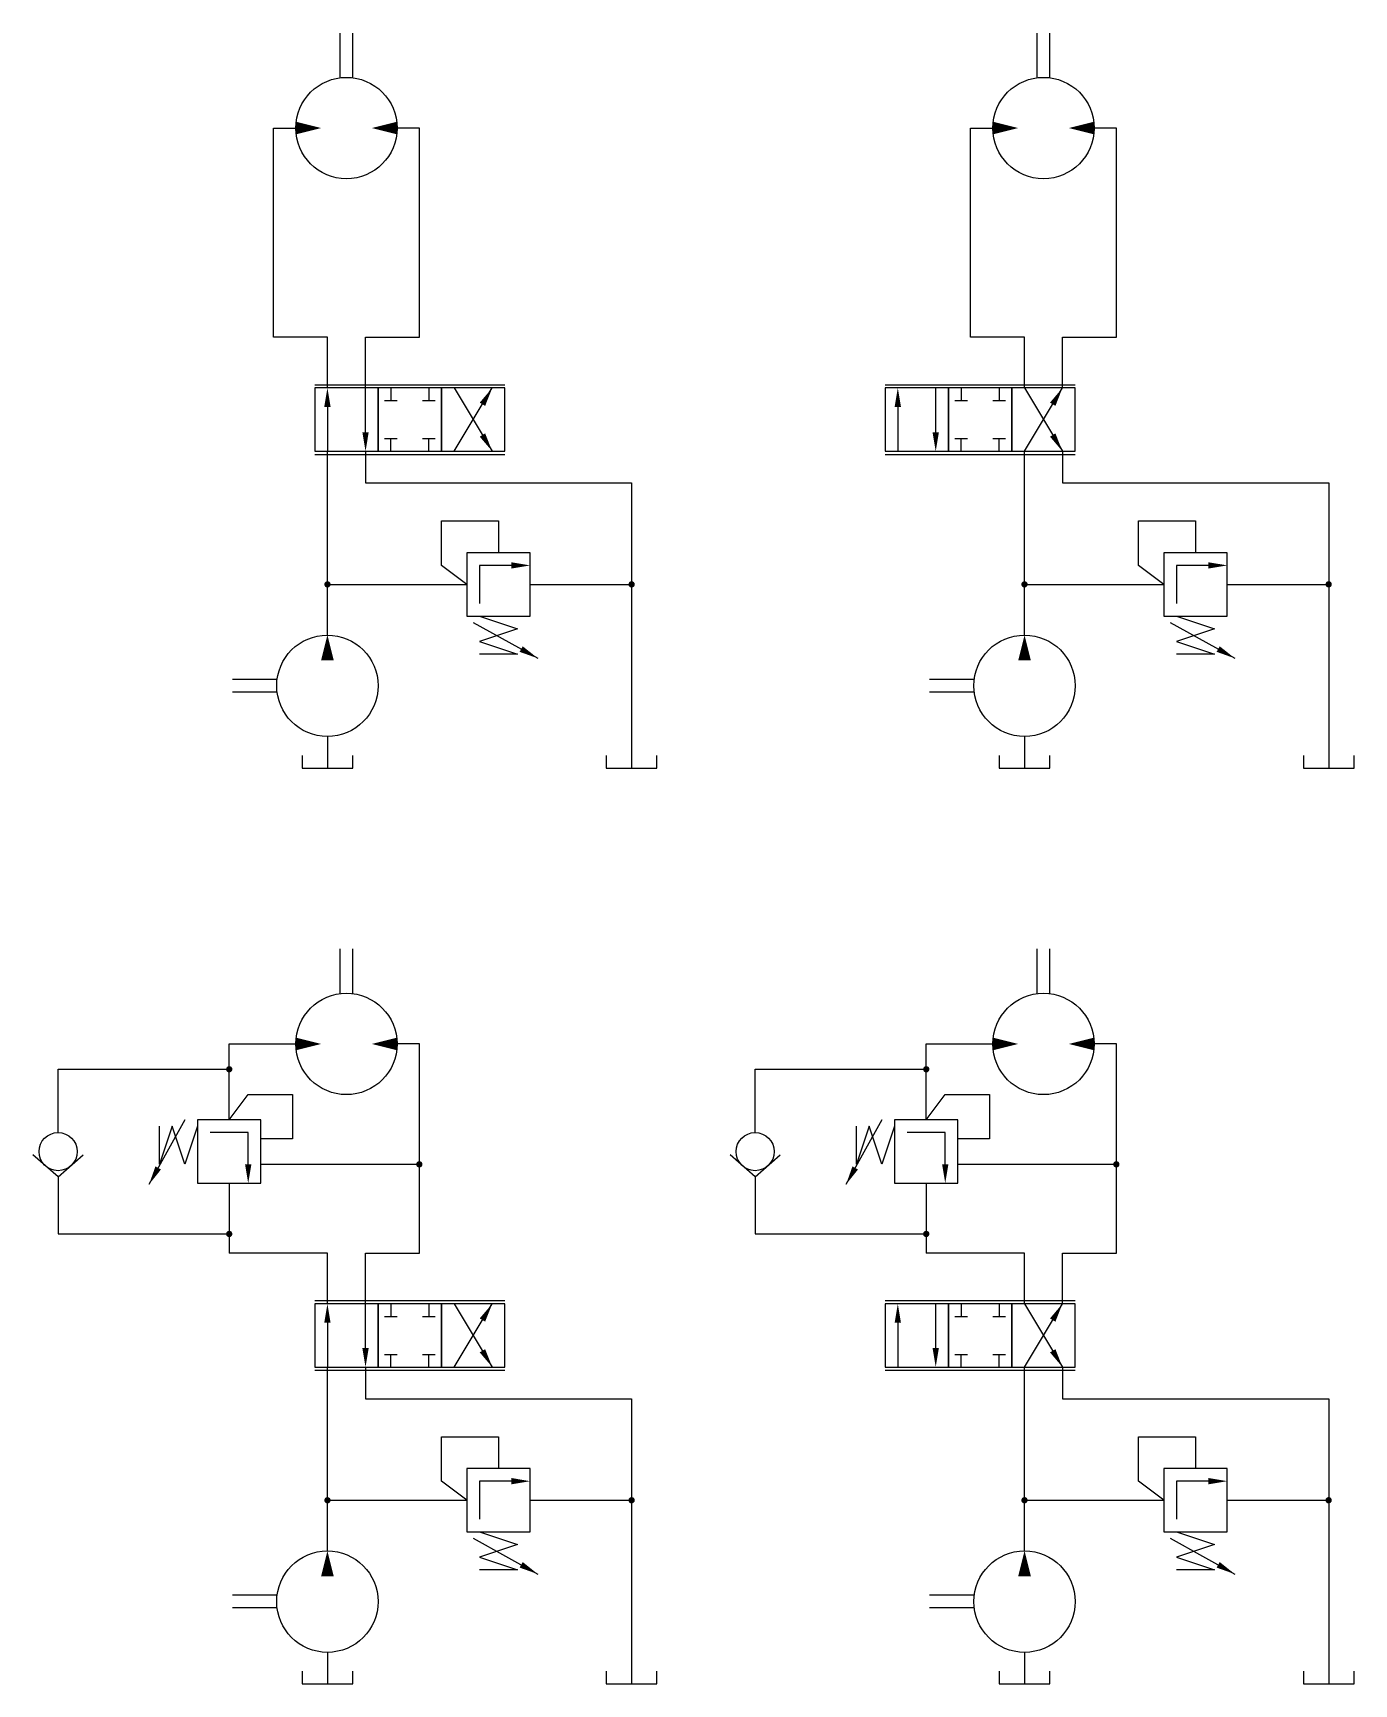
# Model space of a CAD drawing. Header units: inches. Extents: x -12 to 124, y 4 to 51.
# Drawn here: x 48.66 to 61.69, y 34.25 to 50.53 of the extents above; entities that cross this region are included whole.
import ezdxf
from ezdxf.lldxf.tags import DXFTag

# ---------------------------------------------------------------- set-up
doc = ezdxf.new("R2010")
doc.units = ezdxf.units.IN
doc.header["$LTSCALE"] = 0.25
doc.header["$MEASUREMENT"] = 0
tags = doc.linetypes.add('HIDDEN', pattern=[0.375, 0.25, -0.125]).pattern_tags.tags
tags[6:7] = [DXFTag(74, 4), DXFTag(75, 0), DXFTag(340, '0'), DXFTag(46, 1.0), DXFTag(50, 0.0), DXFTag(44, 0.0), DXFTag(45, 0.0)]
tags[4:5] = [DXFTag(74, 4), DXFTag(75, 0), DXFTag(340, '0'), DXFTag(46, 1.0), DXFTag(50, 0.0), DXFTag(44, 0.0), DXFTag(45, 0.0)]

msp = doc.modelspace()

# ---------------------------------------------------------------- linework, layer by layer
for p, q in [((51.438, 47.062), (53.312, 47.062)), ((57.062, 47.062), (58.938, 47.062)), ((51.438, 47.031), (51.438, 46.406)), ((52.063, 47.031), (51.438, 47.031)), ((52.063, 47.031), (52.063, 46.406)), ((52.688, 47.031), (52.063, 47.031)), ((52.063, 46.406), (52.063, 47.031)), ((52.688, 46.406), (52.688, 47.031)), ((52.688, 47.031), (52.688, 46.406)), ((53.312, 47.031), (52.688, 47.031)), ((52.688, 46.406), (52.688, 47.031)), ((52.812, 46.406), (53.188, 47.031)), ((52.812, 47.031), (53.188, 46.406)), ((53.312, 46.406), (53.312, 47.031)), ((57.062, 47.031), (57.062, 46.406)), ((57.688, 47.031), (57.062, 47.031)), ((57.688, 47.031), (57.688, 46.406)), ((58.313, 47.031), (57.688, 47.031)), ((57.688, 46.406), (57.688, 47.031)), ((58.313, 46.406), (58.313, 47.031)), ((58.313, 47.031), (58.313, 46.406)), ((58.938, 47.031), (58.313, 47.031)), ((58.313, 46.406), (58.313, 47.031)), ((58.438, 46.406), (58.812, 47.031)), ((58.438, 47.031), (58.812, 46.406)), ((58.938, 46.406), (58.938, 47.031)), ((51.438, 46.406), (52.063, 46.406)), ((52.063, 46.406), (52.688, 46.406)), ((52.688, 46.406), (53.312, 46.406)), ((57.062, 46.406), (57.688, 46.406)), ((57.688, 46.406), (58.313, 46.406)), ((58.313, 46.406), (58.938, 46.406)), ((51.438, 46.375), (53.312, 46.375)), ((57.062, 46.375), (58.938, 46.375)), ((52.938, 45.406), (52.938, 44.781)), ((53.562, 45.406), (52.938, 45.406)), ((53.562, 44.781), (53.562, 45.406)), ((59.812, 45.406), (59.812, 44.781)), ((60.438, 45.406), (59.812, 45.406)), ((60.438, 44.781), (60.438, 45.406)), ((52.938, 44.781), (53.562, 44.781)), ((53.062, 44.781), (53.438, 44.656)), ((59.812, 44.781), (60.438, 44.781)), ((59.938, 44.781), (60.312, 44.656)), ((53, 44.719), (53.637, 44.365)), ((53.438, 44.656), (53.062, 44.531)), ((59.875, 44.719), (60.512, 44.365)), ((60.312, 44.656), (59.938, 44.531)), ((53.062, 44.531), (53.438, 44.406)), ((59.938, 44.531), (60.312, 44.406)), ((53.438, 44.406), (53.062, 44.406)), ((60.312, 44.406), (59.938, 44.406)), ((51.312, 43.406), (51.312, 43.281)), ((51.812, 43.281), (51.812, 43.406)), ((54.312, 43.406), (54.312, 43.281)), ((54.812, 43.281), (54.812, 43.406)), ((58.188, 43.406), (58.188, 43.281)), ((58.688, 43.281), (58.688, 43.406)), ((61.188, 43.406), (61.188, 43.281)), ((61.688, 43.281), (61.688, 43.406)), ((51.312, 43.281), (51.812, 43.281)), ((54.312, 43.281), (54.812, 43.281)), ((58.188, 43.281), (58.688, 43.281)), ((61.188, 43.281), (61.688, 43.281)), ((50.156, 39.812), (49.802, 39.175)), ((50.031, 39.75), (49.906, 39.375)), ((49.906, 39.375), (49.906, 39.75)), ((50.156, 39.375), (50.031, 39.75)), ((50.281, 39.75), (50.156, 39.375)), ((50.906, 39.812), (50.281, 39.812)), ((50.281, 39.812), (50.281, 39.188)), ((50.906, 39.188), (50.906, 39.812)), ((57.031, 39.812), (56.677, 39.175)), ((56.906, 39.75), (56.781, 39.375)), ((56.781, 39.375), (56.781, 39.75)), ((57.031, 39.375), (56.906, 39.75)), ((57.156, 39.75), (57.031, 39.375)), ((57.781, 39.812), (57.156, 39.812)), ((57.156, 39.812), (57.156, 39.188)), ((57.781, 39.188), (57.781, 39.812)), ((50.281, 39.188), (50.906, 39.188)), ((57.156, 39.188), (57.781, 39.188)), ((51.438, 38.031), (53.312, 38.031)), ((51.438, 38), (51.438, 37.375)), ((52.063, 38), (51.438, 38)), ((52.063, 38), (52.063, 37.375)), ((52.688, 38), (52.063, 38)), ((52.063, 37.375), (52.063, 38)), ((52.688, 37.375), (52.688, 38)), ((52.688, 38), (52.688, 37.375)), ((53.312, 38), (52.688, 38)), ((52.688, 37.375), (52.688, 38)), ((52.812, 37.375), (53.188, 38)), ((52.812, 38), (53.188, 37.375)), ((53.312, 37.375), (53.312, 38)), ((57.062, 38.031), (58.938, 38.031)), ((57.062, 38), (57.062, 37.375)), ((57.688, 38), (57.062, 38)), ((57.688, 38), (57.688, 37.375)), ((58.313, 38), (57.688, 38)), ((57.688, 37.375), (57.688, 38)), ((58.313, 37.375), (58.313, 38)), ((58.313, 38), (58.313, 37.375)), ((58.938, 38), (58.313, 38)), ((58.313, 37.375), (58.313, 38)), ((58.438, 37.375), (58.812, 38)), ((58.438, 38), (58.812, 37.375)), ((58.938, 37.375), (58.938, 38)), ((51.438, 37.375), (52.063, 37.375)), ((51.438, 37.344), (53.312, 37.344)), ((52.063, 37.375), (52.688, 37.375)), ((52.688, 37.375), (53.312, 37.375)), ((57.062, 37.344), (58.938, 37.344)), ((57.062, 37.375), (57.688, 37.375)), ((57.688, 37.375), (58.313, 37.375)), ((58.313, 37.375), (58.938, 37.375)), ((52.938, 36.375), (52.938, 35.75)), ((53.562, 36.375), (52.938, 36.375)), ((53.562, 35.75), (53.562, 36.375)), ((59.812, 36.375), (59.812, 35.75)), ((60.438, 36.375), (59.812, 36.375)), ((60.438, 35.75), (60.438, 36.375)), ((52.938, 35.75), (53.562, 35.75)), ((53, 35.688), (53.637, 35.334)), ((53.062, 35.75), (53.438, 35.625)), ((59.812, 35.75), (60.438, 35.75)), ((59.875, 35.688), (60.512, 35.334)), ((59.938, 35.75), (60.312, 35.625)), ((53.438, 35.625), (53.062, 35.5)), ((53.062, 35.5), (53.438, 35.375)), ((60.312, 35.625), (59.938, 35.5)), ((59.938, 35.5), (60.312, 35.375)), ((53.438, 35.375), (53.062, 35.375)), ((60.312, 35.375), (59.938, 35.375)), ((51.312, 34.375), (51.312, 34.25)), ((51.812, 34.25), (51.812, 34.375)), ((54.312, 34.375), (54.312, 34.25)), ((54.812, 34.25), (54.812, 34.375)), ((58.188, 34.375), (58.188, 34.25)), ((58.688, 34.25), (58.688, 34.375)), ((61.188, 34.375), (61.188, 34.25)), ((61.688, 34.25), (61.688, 34.375)), ((51.312, 34.25), (51.812, 34.25)), ((54.312, 34.25), (54.812, 34.25)), ((58.188, 34.25), (58.688, 34.25)), ((61.188, 34.25), (61.688, 34.25))]:
    msp.add_line(p, q)
for points in [[(51.688, 50.09), (51.688, 50.531)], [(51.812, 50.09), (51.812, 50.531)], [(58.562, 50.09), (58.562, 50.531)], [(58.688, 50.09), (58.688, 50.531)], [(51.562, 47.031), (51.562, 47.531), (51.031, 47.531), (51.031, 48.219), (51.031, 49.594), (51.25, 49.594)], [(51.938, 47.031), (51.938, 47.531), (52.469, 47.531), (52.469, 48.219), (52.469, 49.594), (52.25, 49.594)], [(58.438, 47.031), (58.438, 47.531), (57.906, 47.531), (57.906, 48.219), (57.906, 49.594), (58.125, 49.594)], [(58.812, 47.031), (58.812, 47.531), (59.344, 47.531), (59.344, 48.219), (59.344, 49.594), (59.125, 49.594)], [(51.938, 46.594), (51.938, 47.031)], [(52.125, 46.906), (52.25, 46.906)], [(52.188, 47.031), (52.188, 46.906)], [(52.5, 46.906), (52.625, 46.906)], [(52.562, 47.031), (52.562, 46.906)], [(57.562, 46.594), (57.562, 47.031)], [(57.75, 46.906), (57.875, 46.906)], [(57.812, 47.031), (57.812, 46.906)], [(58.125, 46.906), (58.25, 46.906)], [(58.188, 47.031), (58.188, 46.906)], [(51.562, 46.844), (51.562, 46.406)], [(57.188, 46.844), (57.188, 46.406)], [(51.562, 44.594), (51.562, 46.406)], [(51.938, 46.406), (51.938, 46.094)], [(52.125, 46.531), (52.25, 46.531)], [(52.188, 46.406), (52.188, 46.531)], [(52.5, 46.531), (52.625, 46.531)], [(52.562, 46.406), (52.562, 46.531)], [(57.75, 46.531), (57.875, 46.531)], [(57.812, 46.406), (57.812, 46.531)], [(58.125, 46.531), (58.25, 46.531)], [(58.188, 46.406), (58.188, 46.531)], [(58.438, 44.594), (58.438, 46.406)], [(58.812, 46.406), (58.812, 46.094)], [(51.938, 46.094), (54.562, 46.094), (54.562, 45.094)], [(58.812, 46.094), (61.438, 46.094), (61.438, 45.094)], [(53.375, 45.281), (53.062, 45.281), (53.062, 44.906)], [(60.25, 45.281), (59.938, 45.281), (59.938, 44.906)], [(51.562, 45.094), (52.938, 45.094)], [(53.562, 45.094), (54.562, 45.094), (54.562, 43.281)], [(58.438, 45.094), (59.812, 45.094)], [(60.438, 45.094), (61.438, 45.094), (61.438, 43.281)], [(51.066, 44.156), (50.625, 44.156)], [(57.941, 44.156), (57.5, 44.156)], [(51.066, 44.031), (50.625, 44.031)], [(57.941, 44.031), (57.5, 44.031)], [(51.562, 43.594), (51.562, 43.281)], [(58.438, 43.594), (58.438, 43.281)], [(51.688, 41.059), (51.688, 41.5)], [(51.812, 41.059), (51.812, 41.5)], [(58.562, 41.059), (58.562, 41.5)], [(58.688, 41.059), (58.688, 41.5)], [(50.594, 40.125), (50.594, 40.562), (51.25, 40.562)], [(52.469, 39.188), (52.469, 40.562), (52.25, 40.562)], [(57.469, 40.125), (57.469, 40.562), (58.125, 40.562)], [(59.344, 39.188), (59.344, 40.562), (59.125, 40.562)], [(48.906, 39.688), (48.906, 40.312), (50.594, 40.312)], [(50.594, 39.812), (50.594, 40.312)], [(55.781, 39.688), (55.781, 40.312), (57.469, 40.312)], [(57.469, 39.812), (57.469, 40.312)], [(50.781, 39.375), (50.781, 39.688), (50.406, 39.688)], [(57.656, 39.375), (57.656, 39.688), (57.281, 39.688)], [(48.906, 39.25), (48.658, 39.469)], [(48.906, 39.25), (49.154, 39.469)], [(55.781, 39.25), (55.533, 39.469)], [(55.781, 39.25), (56.029, 39.469)], [(48.906, 39.25), (48.906, 38.688), (50.594, 38.688)], [(55.781, 39.25), (55.781, 38.688), (57.469, 38.688)], [(50.594, 39.188), (50.594, 38.688)], [(51.938, 38), (51.938, 38.5), (52.469, 38.5), (52.469, 39.188)], [(57.469, 39.188), (57.469, 38.688)], [(58.812, 38), (58.812, 38.5), (59.344, 38.5), (59.344, 39.188)], [(50.594, 38.688), (50.594, 38.5)], [(57.469, 38.688), (57.469, 38.5)], [(51.562, 38), (51.562, 38.5), (50.594, 38.5)], [(58.438, 38), (58.438, 38.5), (57.469, 38.5)], [(51.938, 37.562), (51.938, 38)], [(52.188, 38), (52.188, 37.875)], [(52.562, 38), (52.562, 37.875)], [(57.562, 37.562), (57.562, 38)], [(57.812, 38), (57.812, 37.875)], [(58.188, 38), (58.188, 37.875)], [(51.562, 37.812), (51.562, 37.375)], [(52.125, 37.875), (52.25, 37.875)], [(52.5, 37.875), (52.625, 37.875)], [(57.188, 37.812), (57.188, 37.375)], [(57.75, 37.875), (57.875, 37.875)], [(58.125, 37.875), (58.25, 37.875)], [(52.125, 37.5), (52.25, 37.5)], [(52.188, 37.375), (52.188, 37.5)], [(52.5, 37.5), (52.625, 37.5)], [(52.562, 37.375), (52.562, 37.5)], [(57.75, 37.5), (57.875, 37.5)], [(57.812, 37.375), (57.812, 37.5)], [(58.125, 37.5), (58.25, 37.5)], [(58.188, 37.375), (58.188, 37.5)], [(51.562, 35.562), (51.562, 37.375)], [(51.938, 37.375), (51.938, 37.062)], [(58.438, 35.562), (58.438, 37.375)], [(58.812, 37.375), (58.812, 37.062)], [(51.938, 37.062), (54.562, 37.062), (54.562, 36.062)], [(58.812, 37.062), (61.438, 37.062), (61.438, 36.062)], [(53.375, 36.25), (53.062, 36.25), (53.062, 35.875)], [(60.25, 36.25), (59.938, 36.25), (59.938, 35.875)], [(51.562, 36.062), (52.938, 36.062)], [(53.562, 36.062), (54.562, 36.062), (54.562, 34.25)], [(58.438, 36.062), (59.812, 36.062)], [(60.438, 36.062), (61.438, 36.062), (61.438, 34.25)], [(51.066, 35.125), (50.625, 35.125)], [(57.941, 35.125), (57.5, 35.125)], [(51.066, 35), (50.625, 35)], [(57.941, 35), (57.5, 35)], [(51.562, 34.562), (51.562, 34.25)], [(58.438, 34.562), (58.438, 34.25)]]:
    msp.add_lwpolyline(points)
for points in [[(51.5, 49.594, 0, 0.125, 0), (51.25, 49.594, 0.125, 0.125, 0)], [(52, 49.594, 0, 0.125, 0), (52.25, 49.594, 0.125, 0.125, 0)], [(58.375, 49.594, 0, 0.125, 0), (58.125, 49.594, 0.125, 0.125, 0)], [(58.875, 49.594, 0, 0.125, 0), (59.125, 49.594, 0.125, 0.125, 0)], [(51.562, 47.031, 0, 0.0625, 0), (51.562, 46.844, 0.0625, 0.0625, 0)], [(53.188, 47.031, 0, 0.0625, 0), (53.091, 46.87, 0.0625, 0.0625, 0)], [(57.188, 47.031, 0, 0.0625, 0), (57.188, 46.844, 0.0625, 0.0625, 0)], [(58.812, 47.031, 0, 0.0625, 0), (58.716, 46.87, 0.0625, 0.0625, 0)], [(51.938, 46.406, 0, 0.0625, 0), (51.938, 46.594, 0.0625, 0.0625, 0)], [(53.188, 46.406, 0, 0.0625, 0), (53.091, 46.567, 0.0625, 0.0625, 0)], [(57.562, 46.406, 0, 0.0625, 0), (57.562, 46.594, 0.0625, 0.0625, 0)], [(58.812, 46.406, 0, 0.0625, 0), (58.716, 46.567, 0.0625, 0.0625, 0)], [(53.562, 45.281, 0, 0.0625, 0), (53.375, 45.281, 0.0625, 0.0625, 0)], [(60.438, 45.281, 0, 0.0625, 0), (60.25, 45.281, 0.0625, 0.0625, 0)], [(51.562, 44.594, 0, 0.125, 0), (51.562, 44.344, 0.125, 0.125, 0)], [(58.438, 44.594, 0, 0.125, 0), (58.438, 44.344, 0.125, 0.125, 0)], [(53.637, 44.365, 0, 0.0625, 0), (53.473, 44.456, 0.0625, 0.0625, 0)], [(60.512, 44.365, 0, 0.0625, 0), (60.348, 44.456, 0.0625, 0.0625, 0)], [(51.5, 40.562, 0, 0.125, 0), (51.25, 40.562, 0.125, 0.125, 0)], [(52, 40.562, 0, 0.125, 0), (52.25, 40.562, 0.125, 0.125, 0)], [(58.375, 40.562, 0, 0.125, 0), (58.125, 40.562, 0.125, 0.125, 0)], [(58.875, 40.562, 0, 0.125, 0), (59.125, 40.562, 0.125, 0.125, 0)], [(50.781, 39.188, 0, 0.0625, 0), (50.781, 39.375, 0.0625, 0.0625, 0)], [(57.656, 39.188, 0, 0.0625, 0), (57.656, 39.375, 0.0625, 0.0625, 0)], [(49.802, 39.175, 0, 0.0625, 0), (49.893, 39.339, 0.0625, 0.0625, 0)], [(56.677, 39.175, 0, 0.0625, 0), (56.768, 39.339, 0.0625, 0.0625, 0)], [(51.562, 38, 0, 0.0625, 0), (51.562, 37.812, 0.0625, 0.0625, 0)], [(53.188, 38, 0, 0.0625, 0), (53.091, 37.839, 0.0625, 0.0625, 0)], [(57.188, 38, 0, 0.0625, 0), (57.188, 37.812, 0.0625, 0.0625, 0)], [(58.812, 38, 0, 0.0625, 0), (58.716, 37.839, 0.0625, 0.0625, 0)], [(51.938, 37.375, 0, 0.0625, 0), (51.938, 37.562, 0.0625, 0.0625, 0)], [(53.188, 37.375, 0, 0.0625, 0), (53.091, 37.536, 0.0625, 0.0625, 0)], [(57.562, 37.375, 0, 0.0625, 0), (57.562, 37.562, 0.0625, 0.0625, 0)], [(58.812, 37.375, 0, 0.0625, 0), (58.716, 37.536, 0.0625, 0.0625, 0)], [(53.562, 36.25, 0, 0.0625, 0), (53.375, 36.25, 0.0625, 0.0625, 0)], [(60.438, 36.25, 0, 0.0625, 0), (60.25, 36.25, 0.0625, 0.0625, 0)], [(51.562, 35.562, 0, 0.125, 0), (51.562, 35.312, 0.125, 0.125, 0)], [(58.438, 35.562, 0, 0.125, 0), (58.438, 35.312, 0.125, 0.125, 0)], [(53.637, 35.334, 0, 0.0625, 0), (53.473, 35.425, 0.0625, 0.0625, 0)], [(60.512, 35.334, 0, 0.0625, 0), (60.348, 35.425, 0.0625, 0.0625, 0)]]:
    msp.add_lwpolyline(points, format="xyseb")
at = {"linetype": 'HIDDEN', "flags": 128}
for points in [[(52.938, 45.094), (52.688, 45.281), (52.688, 45.719), (53.25, 45.719), (53.25, 45.406)], [(59.812, 45.094), (59.563, 45.281), (59.563, 45.719), (60.125, 45.719), (60.125, 45.406)], [(50.594, 39.812), (50.781, 40.062), (51.219, 40.062), (51.219, 39.625), (50.906, 39.625)], [(57.469, 39.812), (57.656, 40.062), (58.094, 40.062), (58.094, 39.625), (57.781, 39.625)], [(52.938, 36.062), (52.688, 36.25), (52.688, 36.688), (53.25, 36.688), (53.25, 36.375)], [(59.812, 36.062), (59.563, 36.25), (59.563, 36.688), (60.125, 36.688), (60.125, 36.375)]]:
    msp.add_lwpolyline(points, dxfattribs=at)
at = {"const_width": 0.0312}
for points in [[(51.547, 45.094, 1), (51.578, 45.094, 1)], [(54.547, 45.094, 1), (54.578, 45.094, 1)], [(58.422, 45.094, 1), (58.453, 45.094, 1)], [(61.422, 45.094, 1), (61.453, 45.094, 1)], [(50.578, 40.312, 1), (50.609, 40.312, 1)], [(57.453, 40.312, 1), (57.484, 40.312, 1)], [(52.453, 39.375, 1), (52.484, 39.375, 1)], [(59.328, 39.375, 1), (59.359, 39.375, 1)], [(50.578, 38.688, 1), (50.609, 38.688, 1)], [(57.453, 38.688, 1), (57.484, 38.688, 1)], [(51.547, 36.062, 1), (51.578, 36.062, 1)], [(54.547, 36.062, 1), (54.578, 36.062, 1)], [(58.422, 36.062, 1), (58.453, 36.062, 1)], [(61.422, 36.062, 1), (61.453, 36.062, 1)]]:
    msp.add_lwpolyline(points, format="xyb", close=True, dxfattribs=at)
at = {"linetype": 'HIDDEN'}
for points in [[(50.906, 39.375), (52.469, 39.375)], [(57.781, 39.375), (59.344, 39.375)]]:
    msp.add_lwpolyline(points, dxfattribs=at)
for centre, radius in [((51.75, 49.594), 0.5), ((58.625, 49.594), 0.5), ((51.562, 44.094), 0.5), ((58.438, 44.094), 0.5), ((51.75, 40.562), 0.5), ((58.625, 40.562), 0.5), ((48.906, 39.5), 0.188), ((55.781, 39.5), 0.188), ((51.562, 35.062), 0.5), ((58.438, 35.062), 0.5)]:
    msp.add_circle(centre, radius)

doc.saveas('drawing.dxf')
